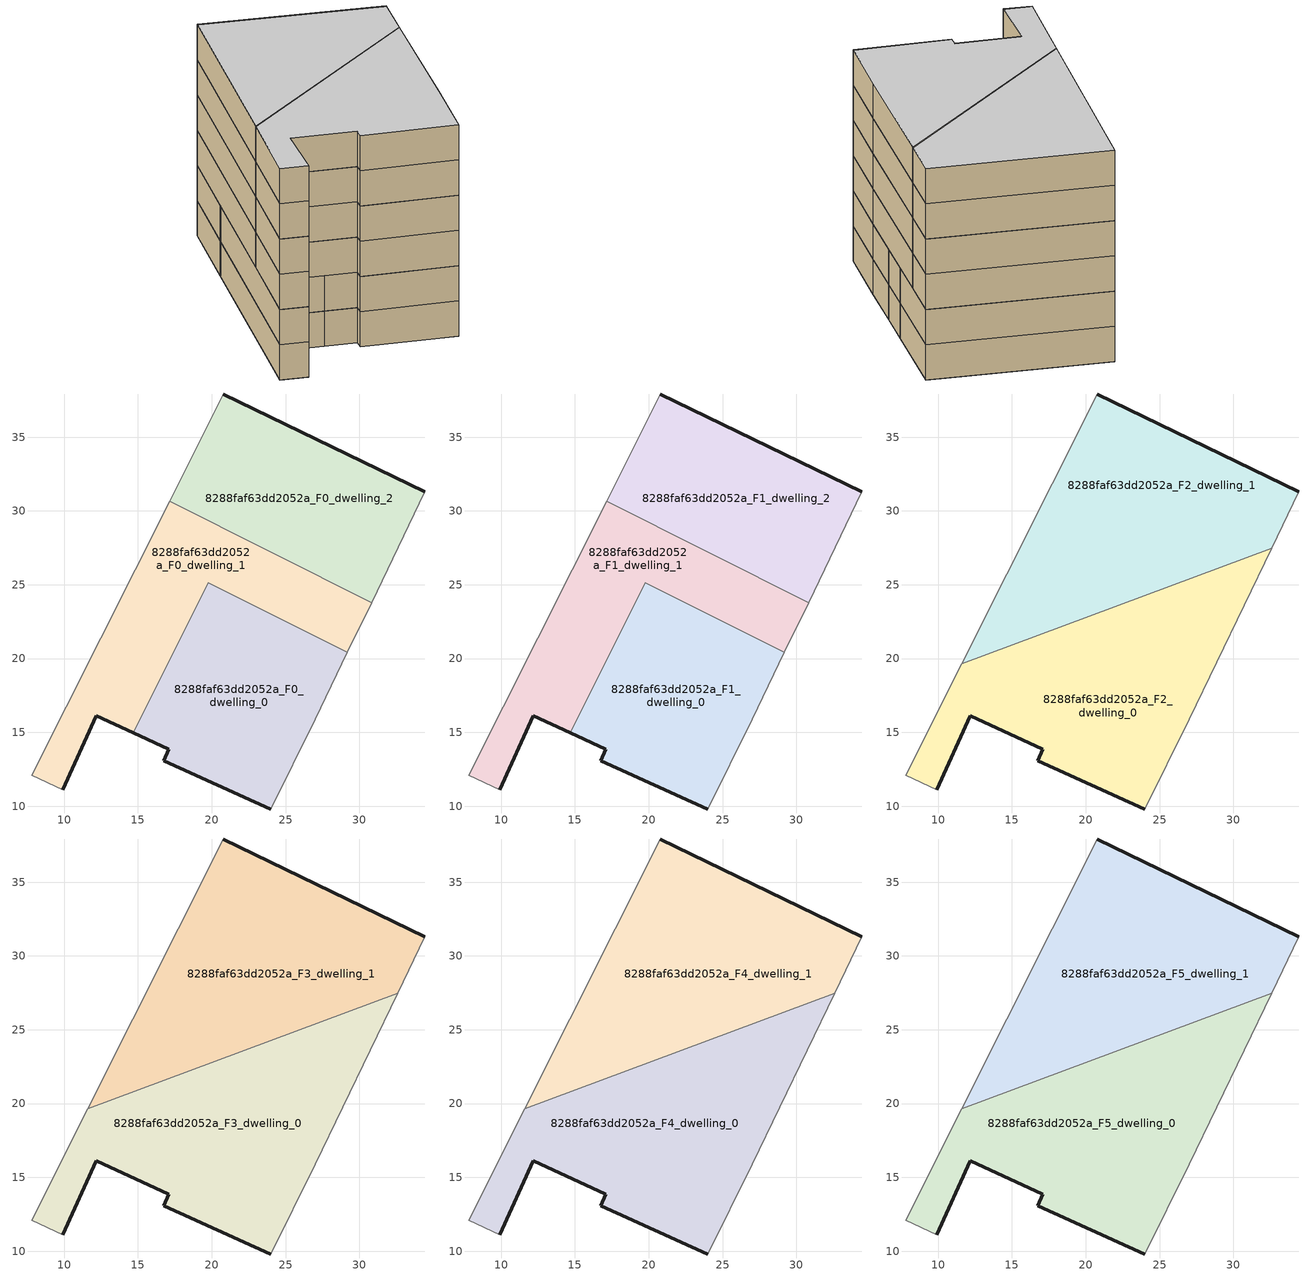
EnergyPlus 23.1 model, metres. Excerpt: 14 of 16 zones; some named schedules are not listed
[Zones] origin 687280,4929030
8288faf63dd2052a_F0_dwelling_0
 floor ground (EU_floor_Construction): 24.01,9.81 27,15.89 29.19,20.42 19.78,25.14 14.67,14.98 17.09,13.86 16.75,13.07 z0
 wall outside (EU_wall_Construction): 24.01,9.81 16.75,13.07 17.09,13.86 14.67,14.98 z0:3
 wall to 8288faf63dd2052a_F0_dwelling_1 (EU_wall_Construction): 14.67,14.98 19.78,25.14 29.19,20.42 z0:3
 wall adiabatic (EU_wall_Construction): 29.19,20.42 27,15.89 24.01,9.81 z0:3
8288faf63dd2052a_F0_dwelling_1
 floor ground (EU_floor_Construction): 29.19,20.42 30.82,23.8 17.14,30.67 7.79,12.11 9.9,11.12 12.17,16.13 14.67,14.98 19.78,25.14 z0
 wall outside (EU_wall_Construction): 14.67,14.98 12.17,16.13 9.9,11.12 z0:3
 wall adiabatic (EU_wall_Construction): 9.9,11.12 7.79,12.11 17.14,30.67 / 30.82,23.8 29.19,20.42 z0:3
 wall to 8288faf63dd2052a_F0_dwelling_2 (EU_wall_Construction): 17.14,30.67 30.82,23.8 z0:3
8288faf63dd2052a_F0_dwelling_2
 floor ground (EU_floor_Construction): 30.82,23.8 34.44,31.29 20.79,37.92 17.14,30.67 z0
 wall outside (EU_wall_Construction): 20.79,37.92 34.44,31.29 z0:3
 wall adiabatic (EU_wall_Construction): 17.14,30.67 20.79,37.92 / 34.44,31.29 30.82,23.8 z0:3
8288faf63dd2052a_F1_dwelling_0
 floor to 8288faf63dd2052a_F0_dwelling_0 (EU_floor_Construction): 24.01,9.81 27,15.89 29.19,20.42 19.78,25.14 14.67,14.98 17.09,13.86 16.75,13.07 z3
 wall outside (EU_wall_Construction): 24.01,9.81 16.75,13.07 17.09,13.86 14.67,14.98 z3:6
 wall to 8288faf63dd2052a_F1_dwelling_1 (EU_wall_Construction): 14.67,14.98 19.78,25.14 29.19,20.42 z3:6
 wall adiabatic (EU_wall_Construction): 29.19,20.42 27,15.89 24.01,9.81 z3:6
8288faf63dd2052a_F1_dwelling_1
 floor to 8288faf63dd2052a_F0_dwelling_1 (EU_floor_Construction): 29.19,20.42 30.82,23.8 17.14,30.67 7.79,12.11 9.9,11.12 12.17,16.13 14.67,14.98 19.78,25.14 z3
 wall outside (EU_wall_Construction): 14.67,14.98 12.17,16.13 9.9,11.12 z3:6
 wall adiabatic (EU_wall_Construction): 9.9,11.12 7.79,12.11 17.14,30.67 / 30.82,23.8 29.19,20.42 z3:6
 wall to 8288faf63dd2052a_F1_dwelling_2 (EU_wall_Construction): 17.14,30.67 30.82,23.8 z3:6
8288faf63dd2052a_F1_dwelling_2
 floor to 8288faf63dd2052a_F0_dwelling_2 (EU_floor_Construction): 30.82,23.8 34.44,31.29 20.79,37.92 17.14,30.67 z3
 wall outside (EU_wall_Construction): 20.79,37.92 34.44,31.29 z3:6
 wall adiabatic (EU_wall_Construction): 17.14,30.67 20.79,37.92 / 34.44,31.29 30.82,23.8 z3:6
8288faf63dd2052a_F2_dwelling_0
 floor to 8288faf63dd2052a_F1_dwelling_0 (EU_floor_Construction): 24.01,9.81 27,15.89 29.19,20.42 22.57,23.74 18.27,22.15 14.67,14.98 17.09,13.86 16.75,13.07 z6
 floor to 8288faf63dd2052a_F1_dwelling_1 (EU_floor_Construction): 29.19,20.42 30.82,23.8 27.37,25.53 22.57,23.74 z6; 14.67,14.98 18.27,22.15 11.6,19.66 7.79,12.11 9.9,11.12 12.17,16.13 z6
 floor to 8288faf63dd2052a_F1_dwelling_2 (EU_floor_Construction): 30.82,23.8 32.6,27.48 27.37,25.53 z6
 wall outside (EU_wall_Construction): 24.01,9.81 16.75,13.07 17.09,13.86 12.17,16.13 9.9,11.12 z6:9
 wall adiabatic (EU_wall_Construction): 9.9,11.12 7.79,12.11 11.6,19.66 / 32.6,27.48 27,15.89 24.01,9.81 z6:9
 wall to 8288faf63dd2052a_F2_dwelling_1 (EU_wall_Construction): 11.6,19.66 32.6,27.48 z6:9
8288faf63dd2052a_F2_dwelling_1
 floor to 8288faf63dd2052a_F1_dwelling_2 (EU_floor_Construction): 32.6,27.48 34.44,31.29 20.79,37.92 17.14,30.67 27.37,25.53 z6
 floor to 8288faf63dd2052a_F1_dwelling_1 (EU_floor_Construction): 27.37,25.53 17.14,30.67 11.6,19.66 18.27,22.15 19.78,25.14 22.57,23.74 z6
 floor to 8288faf63dd2052a_F1_dwelling_0 (EU_floor_Construction): 22.57,23.74 19.78,25.14 18.27,22.15 z6
 wall outside (EU_wall_Construction): 20.79,37.92 34.44,31.29 z6:9
 wall adiabatic (EU_wall_Construction): 11.6,19.66 20.79,37.92 / 34.44,31.29 32.6,27.48 z6:9
8288faf63dd2052a_F3_dwelling_0
 floor to 8288faf63dd2052a_F2_dwelling_0 (EU_floor_Construction): 27,15.89 32.6,27.48 11.6,19.66 7.79,12.11 9.9,11.12 12.17,16.13 17.09,13.86 16.75,13.07 24.01,9.81 z9
 wall outside (EU_wall_Construction): 24.01,9.81 16.75,13.07 17.09,13.86 12.17,16.13 9.9,11.12 z9:12
 wall adiabatic (EU_wall_Construction): 9.9,11.12 7.79,12.11 11.6,19.66 / 32.6,27.48 27,15.89 24.01,9.81 z9:12
 wall to 8288faf63dd2052a_F3_dwelling_1 (EU_wall_Construction): 11.6,19.66 32.6,27.48 z9:12
8288faf63dd2052a_F3_dwelling_1
 floor to 8288faf63dd2052a_F2_dwelling_1 (EU_floor_Construction): 32.6,27.48 34.44,31.29 20.79,37.92 11.6,19.66 z9
 wall outside (EU_wall_Construction): 20.79,37.92 34.44,31.29 z9:12
 wall adiabatic (EU_wall_Construction): 11.6,19.66 20.79,37.92 / 34.44,31.29 32.6,27.48 z9:12
8288faf63dd2052a_F4_dwelling_0
 floor to 8288faf63dd2052a_F3_dwelling_0 (EU_floor_Construction): 27,15.89 32.6,27.48 11.6,19.66 7.79,12.11 9.9,11.12 12.17,16.13 17.09,13.86 16.75,13.07 24.01,9.81 z12
 wall outside (EU_wall_Construction): 24.01,9.81 16.75,13.07 17.09,13.86 12.17,16.13 9.9,11.12 z12:15
 wall adiabatic (EU_wall_Construction): 9.9,11.12 7.79,12.11 11.6,19.66 / 32.6,27.48 27,15.89 24.01,9.81 z12:15
 wall to 8288faf63dd2052a_F4_dwelling_1 (EU_wall_Construction): 11.6,19.66 32.6,27.48 z12:15
8288faf63dd2052a_F4_dwelling_1
 floor to 8288faf63dd2052a_F3_dwelling_1 (EU_floor_Construction): 32.6,27.48 34.44,31.29 20.79,37.92 11.6,19.66 z12
 wall outside (EU_wall_Construction): 20.79,37.92 34.44,31.29 z12:15
 wall adiabatic (EU_wall_Construction): 11.6,19.66 20.79,37.92 / 34.44,31.29 32.6,27.48 z12:15
8288faf63dd2052a_F5_dwelling_0
 floor to 8288faf63dd2052a_F4_dwelling_0 (EU_floor_Construction): 27,15.89 32.6,27.48 11.6,19.66 7.79,12.11 9.9,11.12 12.17,16.13 17.09,13.86 16.75,13.07 24.01,9.81 z15
 wall outside (EU_wall_Construction): 24.01,9.81 16.75,13.07 17.09,13.86 12.17,16.13 9.9,11.12 z15:18
 wall adiabatic (EU_wall_Construction): 9.9,11.12 7.79,12.11 11.6,19.66 / 32.6,27.48 27,15.89 24.01,9.81 z15:18
 wall to 8288faf63dd2052a_F5_dwelling_1 (EU_wall_Construction): 11.6,19.66 32.6,27.48 z15:18
 ceiling to 8288faf63dd2052a_F6_dwelling_0 (EU_floor_Construction): 32.6,27.48 27,15.89 24.01,9.81 16.75,13.07 17.09,13.86 12.17,16.13 9.9,11.12 7.79,12.11 11.6,19.66 z18
8288faf63dd2052a_F5_dwelling_1
 floor to 8288faf63dd2052a_F4_dwelling_1 (EU_floor_Construction): 32.6,27.48 34.44,31.29 20.79,37.92 11.6,19.66 z15
 wall outside (EU_wall_Construction): 20.79,37.92 34.44,31.29 z15:18
 wall adiabatic (EU_wall_Construction): 11.6,19.66 20.79,37.92 / 34.44,31.29 32.6,27.48 z15:18
 ceiling to 8288faf63dd2052a_F6_dwelling_1 (EU_floor_Construction): 34.44,31.29 32.6,27.48 11.6,19.66 20.79,37.92 z18
[Building]
EU S2 Campaign: North Axis=0; Terrain=City; Solar Distribution=FullExterior
[Site:Location]
Bologna: Latitude=44.5; Longitude=11.25; Time Zone=1; Elevation=37
[SizingPeriod:WeatherFileDays]
AnnualSizingPeriod: Begin Month=1; Begin Day of Month=1; End Month=12; End Day of Month=31; Day of Week for Start Day=Monday; Use Weather File Daylight Saving Period=No; Use Weather File Rain and Snow Indicators=No
[MATERIAL]
EU_InternalMass_Material: Roughness=MediumRough; Thickness=0.1; Conductivity=1; Density=1800; Specific Heat=900; Thermal Absorptance=0.9; Solar Absorptance=0.7; Visible Absorptance=0.7
[MATERIAL:NOMASS] Roughness=MediumRough; Thermal Absorptance=0.9; Solar Absorptance=0.7; Visible Absorptance=0.7
Name | Thermal Resistance
EU_wall_NoMass | 0.905828
EU_floor_NoMass | 0.67114
[CONSTRUCTION]
EU_wall_Construction: EU_wall_NoMass
EU_floor_Construction: EU_floor_NoMass
EU_InternalMass_Construction: EU_InternalMass_Material
[ZONE] Type=1; Multiplier=1; Ceiling Height=autocalculate; Floor Area=autocalculate; Part of Total Floor Area=Yes
Name | Volume
8288faf63dd2052a_F0_dwelling_0; 8288faf63dd2052a_F1_dwelling_0 | 375.916
8288faf63dd2052a_F2_dwelling_0; 8288faf63dd2052a_F3_dwelling_0; 8288faf63dd2052a_F4_dwelling_0; 8288faf63dd2052a_F5_dwelling_0 | 563.843
8288faf63dd2052a_F0_dwelling_1; 8288faf63dd2052a_F1_dwelling_1 | 375.921
8288faf63dd2052a_F2_dwelling_1; 8288faf63dd2052a_F3_dwelling_1; 8288faf63dd2052a_F4_dwelling_1; 8288faf63dd2052a_F5_dwelling_1 | 563.895
8288faf63dd2052a_F0_dwelling_2; 8288faf63dd2052a_F1_dwelling_2 | 375.918
[INTERNALMASS] Construction=EU_InternalMass_Construction
Name | Zone or ZoneList | Surface Area
8288faf63dd2052a_F0_dwelling_0_EU_InternalMass | 8288faf63dd2052a_F0_dwelling_0 | 125.307
8288faf63dd2052a_F0_dwelling_1_EU_InternalMass | 8288faf63dd2052a_F0_dwelling_1 | 125.307
8288faf63dd2052a_F0_dwelling_2_EU_InternalMass | 8288faf63dd2052a_F0_dwelling_2 | 125.305
8288faf63dd2052a_F1_dwelling_0_EU_InternalMass | 8288faf63dd2052a_F1_dwelling_0 | 125.307
8288faf63dd2052a_F1_dwelling_1_EU_InternalMass | 8288faf63dd2052a_F1_dwelling_1 | 125.307
8288faf63dd2052a_F1_dwelling_2_EU_InternalMass | 8288faf63dd2052a_F1_dwelling_2 | 125.305
8288faf63dd2052a_F2_dwelling_0_EU_InternalMass | 8288faf63dd2052a_F2_dwelling_0 | 187.947
8288faf63dd2052a_F2_dwelling_1_EU_InternalMass | 8288faf63dd2052a_F2_dwelling_1 | 187.965
8288faf63dd2052a_F3_dwelling_0_EU_InternalMass | 8288faf63dd2052a_F3_dwelling_0 | 187.947
8288faf63dd2052a_F3_dwelling_1_EU_InternalMass | 8288faf63dd2052a_F3_dwelling_1 | 187.965
8288faf63dd2052a_F4_dwelling_0_EU_InternalMass | 8288faf63dd2052a_F4_dwelling_0 | 187.947
8288faf63dd2052a_F4_dwelling_1_EU_InternalMass | 8288faf63dd2052a_F4_dwelling_1 | 187.965
8288faf63dd2052a_F5_dwelling_0_EU_InternalMass | 8288faf63dd2052a_F5_dwelling_0 | 187.947
8288faf63dd2052a_F5_dwelling_1_EU_InternalMass | 8288faf63dd2052a_F5_dwelling_1 | 187.965
[OTHEREQUIPMENT] Fuel Type=Electricity; Design Level Calculation Method=Watts/Area; Power per Zone Floor Area=1; Fraction Latent=0; Fraction Radiant=0; Fraction Lost=0; Carbon Dioxide Generation Rate=0; EndUse Subcategory=EU_Step8_InternalGains
Name | Zone or ZoneList or Space or SpaceList | Schedule
EU_Step8_InternalGain_8288faf63dd2052a_F0_dwelling_0_f000 | 8288faf63dd2052a_F0_dwelling_0 | EU_Step8_GainSchedule_8288faf63dd2052a_F0_dwelling_0_f000
EU_Step8_InternalGain_8288faf63dd2052a_F0_dwelling_1_f000 | 8288faf63dd2052a_F0_dwelling_1 | EU_Step8_GainSchedule_8288faf63dd2052a_F0_dwelling_1_f000
EU_Step8_InternalGain_8288faf63dd2052a_F0_dwelling_2_f000 | 8288faf63dd2052a_F0_dwelling_2 | EU_Step8_GainSchedule_8288faf63dd2052a_F0_dwelling_2_f000
EU_Step8_InternalGain_8288faf63dd2052a_F1_dwelling_0_f000 | 8288faf63dd2052a_F1_dwelling_0 | EU_Step8_GainSchedule_8288faf63dd2052a_F1_dwelling_0_f000
EU_Step8_InternalGain_8288faf63dd2052a_F1_dwelling_1_f000 | 8288faf63dd2052a_F1_dwelling_1 | EU_Step8_GainSchedule_8288faf63dd2052a_F1_dwelling_1_f000
EU_Step8_InternalGain_8288faf63dd2052a_F1_dwelling_2_f000 | 8288faf63dd2052a_F1_dwelling_2 | EU_Step8_GainSchedule_8288faf63dd2052a_F1_dwelling_2_f000
EU_Step8_InternalGain_8288faf63dd2052a_F2_dwelling_0_f000 | 8288faf63dd2052a_F2_dwelling_0 | EU_Step8_GainSchedule_8288faf63dd2052a_F2_dwelling_0_f000
EU_Step8_InternalGain_8288faf63dd2052a_F2_dwelling_1_f000 | 8288faf63dd2052a_F2_dwelling_1 | EU_Step8_GainSchedule_8288faf63dd2052a_F2_dwelling_1_f000
EU_Step8_InternalGain_8288faf63dd2052a_F3_dwelling_0_f000 | 8288faf63dd2052a_F3_dwelling_0 | EU_Step8_GainSchedule_8288faf63dd2052a_F3_dwelling_0_f000
EU_Step8_InternalGain_8288faf63dd2052a_F3_dwelling_1_f000 | 8288faf63dd2052a_F3_dwelling_1 | EU_Step8_GainSchedule_8288faf63dd2052a_F3_dwelling_1_f000
EU_Step8_InternalGain_8288faf63dd2052a_F4_dwelling_0_f000 | 8288faf63dd2052a_F4_dwelling_0 | EU_Step8_GainSchedule_8288faf63dd2052a_F4_dwelling_0_f000
EU_Step8_InternalGain_8288faf63dd2052a_F4_dwelling_1_f000 | 8288faf63dd2052a_F4_dwelling_1 | EU_Step8_GainSchedule_8288faf63dd2052a_F4_dwelling_1_f000
EU_Step8_InternalGain_8288faf63dd2052a_F5_dwelling_0_f000 | 8288faf63dd2052a_F5_dwelling_0 | EU_Step8_GainSchedule_8288faf63dd2052a_F5_dwelling_0_f000
EU_Step8_InternalGain_8288faf63dd2052a_F5_dwelling_1_f000 | 8288faf63dd2052a_F5_dwelling_1 | EU_Step8_GainSchedule_8288faf63dd2052a_F5_dwelling_1_f000
[ZONEVENTILATION:DESIGNFLOWRATE] Schedule=EU_AlwaysOn; Design Flow Rate Calculation Method=AirChanges/Hour; Air Changes per Hour=0.73129; Ventilation Type=Natural; Fan Pressure Rise=0; Fan Total Efficiency=1; Constant Term Coefficient=1; Temperature Term Coefficient=0; Velocity Term Coefficient=0; Velocity Squared Term Coefficient=0; Minimum Indoor Temperature=-100; Maximum Indoor Temperature=100; Delta Temperature=-100; Minimum Outdoor Temperature=-100; Maximum Outdoor Temperature=100; Maximum Wind Speed=40
Name | Zone or ZoneList or Space or SpaceList
EU_ConstantAir_8288faf63dd2052a_F0_dwelling_0 | 8288faf63dd2052a_F0_dwelling_0
EU_ConstantAir_8288faf63dd2052a_F0_dwelling_1 | 8288faf63dd2052a_F0_dwelling_1
EU_ConstantAir_8288faf63dd2052a_F0_dwelling_2 | 8288faf63dd2052a_F0_dwelling_2
EU_ConstantAir_8288faf63dd2052a_F1_dwelling_0 | 8288faf63dd2052a_F1_dwelling_0
EU_ConstantAir_8288faf63dd2052a_F1_dwelling_1 | 8288faf63dd2052a_F1_dwelling_1
EU_ConstantAir_8288faf63dd2052a_F1_dwelling_2 | 8288faf63dd2052a_F1_dwelling_2
EU_ConstantAir_8288faf63dd2052a_F2_dwelling_0 | 8288faf63dd2052a_F2_dwelling_0
EU_ConstantAir_8288faf63dd2052a_F2_dwelling_1 | 8288faf63dd2052a_F2_dwelling_1
EU_ConstantAir_8288faf63dd2052a_F3_dwelling_0 | 8288faf63dd2052a_F3_dwelling_0
EU_ConstantAir_8288faf63dd2052a_F3_dwelling_1 | 8288faf63dd2052a_F3_dwelling_1
EU_ConstantAir_8288faf63dd2052a_F4_dwelling_0 | 8288faf63dd2052a_F4_dwelling_0
EU_ConstantAir_8288faf63dd2052a_F4_dwelling_1 | 8288faf63dd2052a_F4_dwelling_1
EU_ConstantAir_8288faf63dd2052a_F5_dwelling_0 | 8288faf63dd2052a_F5_dwelling_0
EU_ConstantAir_8288faf63dd2052a_F5_dwelling_1 | 8288faf63dd2052a_F5_dwelling_1
[HVACTEMPLATE:THERMOSTAT] Constant Heating Setpoint=20; Constant Cooling Setpoint=50
EU_HeatOnly_8288faf63dd2052a_F0_dwelling_0; EU_HeatOnly_8288faf63dd2052a_F0_dwelling_1; EU_HeatOnly_8288faf63dd2052a_F0_dwelling_2; EU_HeatOnly_8288faf63dd2052a_F1_dwelling_0; EU_HeatOnly_8288faf63dd2052a_F1_dwelling_1; EU_HeatOnly_8288faf63dd2052a_F1_dwelling_2; EU_HeatOnly_8288faf63dd2052a_F2_dwelling_0; EU_HeatOnly_8288faf63dd2052a_F2_dwelling_1; EU_HeatOnly_8288faf63dd2052a_F3_dwelling_0; EU_HeatOnly_8288faf63dd2052a_F3_dwelling_1; EU_HeatOnly_8288faf63dd2052a_F4_dwelling_0; EU_HeatOnly_8288faf63dd2052a_F4_dwelling_1; EU_HeatOnly_8288faf63dd2052a_F5_dwelling_0; EU_HeatOnly_8288faf63dd2052a_F5_dwelling_1; EU_HeatOnly_8288faf63dd2052a_F6_dwelling_0; EU_HeatOnly_8288faf63dd2052a_F6_dwelling_1
[HVACTEMPLATE:ZONE:IDEALLOADSAIRSYSTEM] System Availability Schedule=EU_AlwaysOn; Maximum Heating Supply Air Temperature=50; Minimum Cooling Supply Air Temperature=13; Maximum Heating Supply Air Humidity Ratio=0.0156; Minimum Cooling Supply Air Humidity Ratio=0.0077; Heating Limit=NoLimit; Cooling Limit=NoLimit; Heating Availability Schedule=EU_AlwaysOn; Cooling Availability Schedule=EU_CoolingOff; Dehumidification Control Type=ConstantSensibleHeatRatio; Cooling Sensible Heat Ratio=0.7; Dehumidification Setpoint=60; Humidification Control Type=None; Humidification Setpoint=30; Outdoor Air Method=None; Outdoor Air Flow Rate per Person=0.00944; Outdoor Air Flow Rate per Zone Floor Area=0; Outdoor Air Flow Rate per Zone=0; Demand Controlled Ventilation Type=None; Outdoor Air Economizer Type=NoEconomizer; Heat Recovery Type=None; Sensible Heat Recovery Effectiveness=0.7; Latent Heat Recovery Effectiveness=0.65
Name | Template Thermostat
8288faf63dd2052a_F0_dwelling_0 | EU_HeatOnly_8288faf63dd2052a_F0_dwelling_0
8288faf63dd2052a_F0_dwelling_1 | EU_HeatOnly_8288faf63dd2052a_F0_dwelling_1
8288faf63dd2052a_F0_dwelling_2 | EU_HeatOnly_8288faf63dd2052a_F0_dwelling_2
8288faf63dd2052a_F1_dwelling_0 | EU_HeatOnly_8288faf63dd2052a_F1_dwelling_0
8288faf63dd2052a_F1_dwelling_1 | EU_HeatOnly_8288faf63dd2052a_F1_dwelling_1
8288faf63dd2052a_F1_dwelling_2 | EU_HeatOnly_8288faf63dd2052a_F1_dwelling_2
8288faf63dd2052a_F2_dwelling_0 | EU_HeatOnly_8288faf63dd2052a_F2_dwelling_0
8288faf63dd2052a_F2_dwelling_1 | EU_HeatOnly_8288faf63dd2052a_F2_dwelling_1
8288faf63dd2052a_F3_dwelling_0 | EU_HeatOnly_8288faf63dd2052a_F3_dwelling_0
8288faf63dd2052a_F3_dwelling_1 | EU_HeatOnly_8288faf63dd2052a_F3_dwelling_1
8288faf63dd2052a_F4_dwelling_0 | EU_HeatOnly_8288faf63dd2052a_F4_dwelling_0
8288faf63dd2052a_F4_dwelling_1 | EU_HeatOnly_8288faf63dd2052a_F4_dwelling_1
8288faf63dd2052a_F5_dwelling_0 | EU_HeatOnly_8288faf63dd2052a_F5_dwelling_0
8288faf63dd2052a_F5_dwelling_1 | EU_HeatOnly_8288faf63dd2052a_F5_dwelling_1
[SIZING:ZONE] Zone Cooling Design Supply Air Temperature Input Method=SupplyAirTemperature; Zone Cooling Design Supply Air Temperature=13; Zone Heating Design Supply Air Temperature Input Method=SupplyAirTemperature; Zone Heating Design Supply Air Temperature=50; Zone Cooling Design Supply Air Humidity Ratio=0.008; Zone Heating Design Supply Air Humidity Ratio=0.008; Cooling Design Air Flow Method=DesignDay; Cooling Design Air Flow Rate=0; Cooling Minimum Air Flow per Zone Floor Area=0.000762; Cooling Minimum Air Flow=0; Cooling Minimum Air Flow Fraction=0.2; Heating Design Air Flow Method=DesignDay; Heating Design Air Flow Rate=0; Heating Maximum Air Flow per Zone Floor Area=0.002032; Heating Maximum Air Flow=0.141576; Heating Maximum Air Flow Fraction=0.3; Account for Dedicated Outdoor Air System=No; Dedicated Outdoor Air System Control Strategy=NeutralSupplyAir; Dedicated Outdoor Air Low Setpoint Temperature for Design=autosize; Dedicated Outdoor Air High Setpoint Temperature for Design=autosize; Zone Load Sizing Method=Sensible Load Only No Latent Load; Zone Latent Cooling Design Supply Air Humidity Ratio Input Method=HumidityRatioDifference; Zone Cooling Design Supply Air Humidity Ratio Difference=0.005; Zone Latent Heating Design Supply Air Humidity Ratio Input Method=HumidityRatioDifference; Zone Humidification Design Supply Air Humidity Ratio Difference=0.005
8288faf63dd2052a_F0_dwelling_0; 8288faf63dd2052a_F0_dwelling_1; 8288faf63dd2052a_F0_dwelling_2; 8288faf63dd2052a_F1_dwelling_0; 8288faf63dd2052a_F1_dwelling_1; 8288faf63dd2052a_F1_dwelling_2; 8288faf63dd2052a_F2_dwelling_0; 8288faf63dd2052a_F2_dwelling_1; 8288faf63dd2052a_F3_dwelling_0; 8288faf63dd2052a_F3_dwelling_1; 8288faf63dd2052a_F4_dwelling_0; 8288faf63dd2052a_F4_dwelling_1; 8288faf63dd2052a_F5_dwelling_0; 8288faf63dd2052a_F5_dwelling_1
